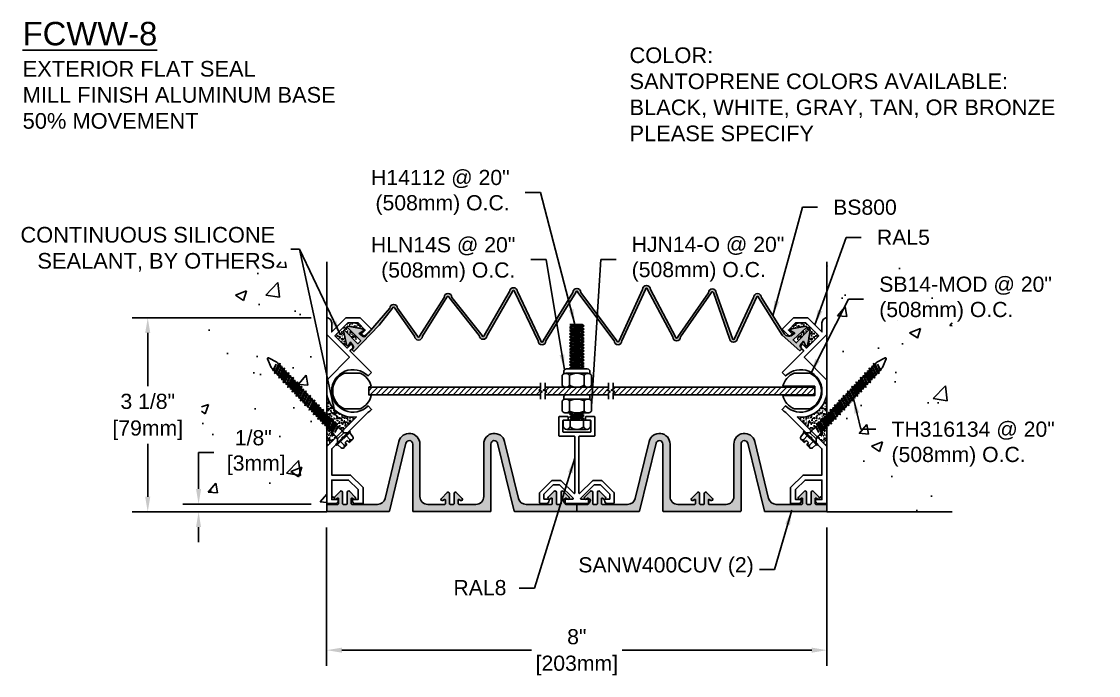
# Model space of a CAD drawing. Header units: inches. Extents: x -2.2 to 15, y 2.6 to 13.
import ezdxf

# ---------------------------------------------------------------- set-up
doc = ezdxf.new("R2010")
doc.units = ezdxf.units.IN
doc.header["$MEASUREMENT"] = 0
for name, color, linetype in [('Anchors', 4, 'Continuous'), ('Conditions', 1, 'Continuous'), ('Dimensions', 3, 'Continuous'), ('Fillers', 2, 'Continuous'), ('Metals', 7, 'Continuous'), ('Text', 2, 'Continuous')]:
    doc.layers.add(name, color=color, linetype=linetype)
doc.styles.add('Arial', font='arial.ttf')
doc.dimstyles.new('Arial', dxfattribs={"dimtxt": 0.2425, "dimasz": 0.2425, "dimexe": 0.25, "dimexo": 0.25, "dimgap": 0.09, "dimtad": 0, "dimtih": 1, "dimtoh": 1, "dimdec": 4, "dimzin": 0, "dimdsep": 46, "dimlunit": 4, "dimtxsty": 'Arial', "dimcen": 0.09, "dimadec": 0, "dimazin": 0, "dimtfac": 1, "dimtdec": 4, "dimtofl": 0, "dimtmove": 0, "dimatfit": 3, "dimfxl": 0, "dimfrac": 2, "dimtolj": 1, "dimtzin": 0, "dimarcsym": 0})
pattern_1 = [(142.5, (13.298924, 0), (0.00204728, 0.06262177), [0, -0.0494, 0, -0.05525, 0, -0.0528125]), (172.5, (13.298924, 0), (-0.05751774, 0.09171975), [0, -0.02665, 0, -0.044525, 0, -0.0170625]), (212.5, (13.3389, 0), (-0.1012096, 0.00018392), [0, -0.01625, 0, -0.0585, 0, -0.076375]), (222.5, (13.3389, 0), (-0.0976991, 0.02852446), [0, -0.008125, 0, -0.03835, 0, -0.043875])]

# ---------------------------------------------------------------- blocks, each defined once
blk = doc.blocks.new('Th316134')
for p, q in [((-0.157, 0.019), (0.157, 0.019)), ((-0.157, 0), (-0.157, 0.019)), ((-0.157, 0), (0.157, 0)), ((-0.135, 0.029), (-0.129, 0.1)), ((-0.115, 0), (-0.07, -0.045)), ((-0.097, 0.127), (-0.027, 0.127)), ((-0.065, 0.019), (-0.065, 0.1)), ((-0.023, 0.083), (-0.027, 0.127)), ((-0.023, 0.083), (0.023, 0.083)), ((0.023, 0.083), (0.027, 0.127)), ((0.027, 0.127), (0.097, 0.127)), ((0.064, 0.019), (0.064, 0.1)), ((0.115, 0), (0.07, -0.045)), ((0.135, 0.029), (0.129, 0.1)), ((0.157, 0.019), (0.157, 0)), ((-0.074, -0.184), (0.032, -0.147)), ((0.032, -0.147), (-0.062, -0.19)), ((-0.062, -0.177), (0.032, -0.147)), ((0.062, -0.171), (-0.062, -0.221)), ((-0.086, -0.234), (0.086, -0.184)), ((-0.086, -0.336), (0.086, -0.285)), ((-0.074, -0.285), (0.074, -0.234)), ((-0.074, -0.387), (0.074, -0.336)), ((0.062, -0.197), (-0.062, -0.247)), ((-0.062, -0.279), (0.062, -0.228)), ((0.062, -0.241), (-0.062, -0.291)), ((0.062, -0.272), (-0.062, -0.323)), ((0.062, -0.298), (-0.062, -0.349)), ((-0.062, -0.381), (0.062, -0.33)), ((0.062, -0.342), (-0.062, -0.393)), ((-0.086, -0.437), (0.086, -0.387)), ((-0.086, -0.539), (0.086, -0.488)), ((-0.074, -0.488), (0.074, -0.437)), ((0.062, -0.374), (-0.062, -0.425)), ((0.062, -0.4), (-0.062, -0.45)), ((-0.062, -0.482), (0.062, -0.431)), ((0.062, -0.444), (-0.062, -0.494)), ((0.062, -0.475), (-0.062, -0.526)), ((0.062, -0.501), (-0.062, -0.552)), ((-0.086, -0.641), (0.086, -0.59)), ((-0.074, -0.59), (0.074, -0.539)), ((-0.074, -0.691), (0.074, -0.641)), ((-0.062, -0.584), (0.062, -0.533)), ((0.062, -0.545), (-0.062, -0.596)), ((0.062, -0.577), (-0.062, -0.628)), ((0.062, -0.603), (-0.062, -0.654)), ((-0.062, -0.685), (0.062, -0.634)), ((0.062, -0.647), (-0.062, -0.698)), ((0.062, -0.678), (-0.062, -0.729)), ((-0.086, -0.742), (0.086, -0.691)), ((-0.086, -0.844), (0.086, -0.793)), ((-0.074, -0.793), (0.074, -0.742)), ((-0.074, -0.895), (0.074, -0.844)), ((0.062, -0.704), (-0.062, -0.755)), ((-0.062, -0.787), (0.062, -0.736)), ((0.062, -0.748), (-0.062, -0.799)), ((0.062, -0.78), (-0.062, -0.831)), ((0.062, -0.806), (-0.062, -0.857)), ((-0.062, -0.888), (0.062, -0.838)), ((0.062, -0.85), (-0.062, -0.901)), ((-0.086, -0.945), (0.086, -0.895)), ((-0.086, -1.047), (0.086, -0.996)), ((-0.074, -0.996), (0.074, -0.945)), ((0.062, -0.882), (-0.062, -0.932)), ((0.062, -0.907), (-0.062, -0.958)), ((-0.062, -0.99), (0.062, -0.939)), ((0.062, -0.951), (-0.062, -1.002)), ((0.062, -0.983), (-0.062, -1.034)), ((0.062, -1.009), (-0.062, -1.06)), ((-0.062, -1.084), (0.062, -1.033)), ((-0.086, -1.141), (0.086, -1.09)), ((-0.086, -1.242), (0.086, -1.191)), ((-0.074, -1.09), (0.074, -1.039)), ((-0.074, -1.191), (0.074, -1.141)), ((0.062, -1.045), (-0.062, -1.096)), ((0.062, -1.077), (-0.062, -1.128)), ((0.062, -1.103), (-0.062, -1.154)), ((-0.062, -1.185), (0.062, -1.134)), ((0.062, -1.147), (-0.062, -1.198)), ((0.062, -1.178), (-0.062, -1.229)), ((0.062, -1.204), (-0.062, -1.255)), ((-0.086, -1.344), (0.086, -1.293)), ((-0.074, -1.293), (0.074, -1.242)), ((-0.074, -1.395), (0.074, -1.344)), ((-0.062, -1.287), (0.062, -1.236)), ((0.062, -1.248), (-0.062, -1.299)), ((0.062, -1.28), (-0.062, -1.331)), ((0.062, -1.306), (-0.062, -1.357)), ((-0.062, -1.388), (0.062, -1.338)), ((0.062, -1.35), (-0.062, -1.401)), ((-0.086, -1.445), (0.086, -1.395)), ((-0.086, -1.547), (0.086, -1.496)), ((-0.074, -1.496), (0.074, -1.445)), ((0.062, -1.382), (-0.062, -1.432)), ((0.062, -1.407), (-0.062, -1.458)), ((-0.062, -1.49), (0.062, -1.439)), ((0.062, -1.451), (-0.062, -1.502)), ((0.062, -1.483), (-0.062, -1.534)), ((0.062, -1.509), (-0.062, -1.56)), ((-0.034, -1.584), (0.062, -1.541)), ((-0.034, -1.584), (0.074, -1.547)), ((0.062, -1.553), (-0.034, -1.584))]:
    blk.add_line(p, q)
blk.add_lwpolyline([(0.07, -0.045), (-0.07, -0.045), (-0.07, -0.112, 0.052126), (-0.069, -0.122), (-0.063, -0.148, -0.052126), (-0.062, -0.157), (-0.062, -0.177), (-0.074, -0.184), (-0.062, -0.19), (-0.062, -0.221), (-0.086, -0.234), (-0.062, -0.247), (-0.062, -0.279), (-0.074, -0.285), (-0.062, -0.291), (-0.062, -0.323), (-0.086, -0.336), (-0.062, -0.349), (-0.062, -0.381), (-0.074, -0.387), (-0.062, -0.393), (-0.062, -0.425), (-0.086, -0.437), (-0.062, -0.45), (-0.062, -0.482), (-0.074, -0.488), (-0.062, -0.494), (-0.062, -0.526), (-0.086, -0.539), (-0.062, -0.552), (-0.062, -0.584), (-0.074, -0.59), (-0.062, -0.596), (-0.062, -0.628), (-0.086, -0.641), (-0.062, -0.654), (-0.062, -0.685), (-0.074, -0.691), (-0.062, -0.698), (-0.062, -0.729), (-0.086, -0.742), (-0.062, -0.755), (-0.062, -0.787), (-0.074, -0.793), (-0.062, -0.799), (-0.062, -0.831), (-0.086, -0.844), (-0.062, -0.857), (-0.062, -0.888), (-0.074, -0.895), (-0.062, -0.901), (-0.062, -0.932), (-0.086, -0.945), (-0.062, -0.958), (-0.062, -0.99), (-0.074, -0.996), (-0.062, -1.002), (-0.062, -1.034), (-0.086, -1.047), (-0.062, -1.06), (-0.062, -1.084), (-0.074, -1.09), (-0.062, -1.096), (-0.062, -1.128), (-0.086, -1.141), (-0.062, -1.154), (-0.062, -1.185), (-0.074, -1.191), (-0.062, -1.198), (-0.062, -1.229), (-0.086, -1.242), (-0.062, -1.255), (-0.062, -1.287), (-0.074, -1.293), (-0.062, -1.299), (-0.062, -1.331), (-0.086, -1.344), (-0.062, -1.357), (-0.062, -1.388), (-0.074, -1.395), (-0.062, -1.401), (-0.062, -1.432), (-0.086, -1.445), (-0.062, -1.458), (-0.062, -1.49), (-0.074, -1.496), (-0.062, -1.502), (-0.062, -1.534), (-0.086, -1.547), (-0.062, -1.56), (-0.062, -1.586, 0.084437), (-0.06, -1.601), (-0.01, -1.744, 0.648167), (0.01, -1.744), (0.06, -1.601, 0.084437), (0.062, -1.586), (0.062, -1.553), (0.074, -1.547), (0.062, -1.541), (0.062, -1.509), (0.086, -1.496), (0.062, -1.483), (0.062, -1.451), (0.074, -1.445), (0.062, -1.439), (0.062, -1.407), (0.086, -1.395), (0.062, -1.382), (0.062, -1.35), (0.074, -1.344), (0.062, -1.338), (0.062, -1.306), (0.086, -1.293), (0.062, -1.28), (0.062, -1.248), (0.074, -1.242), (0.062, -1.236), (0.062, -1.204), (0.086, -1.191), (0.062, -1.178), (0.062, -1.147), (0.074, -1.141), (0.062, -1.134), (0.062, -1.103), (0.086, -1.09), (0.062, -1.077), (0.062, -1.045), (0.074, -1.039), (0.062, -1.033), (0.062, -1.009), (0.086, -0.996), (0.062, -0.983), (0.062, -0.951), (0.074, -0.945), (0.062, -0.939), (0.062, -0.907), (0.086, -0.895), (0.062, -0.882), (0.062, -0.85), (0.074, -0.844), (0.062, -0.838), (0.062, -0.806), (0.086, -0.793), (0.062, -0.78), (0.062, -0.748), (0.074, -0.742), (0.062, -0.736), (0.062, -0.704), (0.086, -0.691), (0.062, -0.678), (0.062, -0.647), (0.074, -0.641), (0.062, -0.634), (0.062, -0.603), (0.086, -0.59), (0.062, -0.577), (0.062, -0.545), (0.074, -0.539), (0.062, -0.533), (0.062, -0.501), (0.086, -0.488), (0.062, -0.475), (0.062, -0.444), (0.074, -0.437), (0.062, -0.431), (0.062, -0.4), (0.086, -0.387), (0.062, -0.374), (0.062, -0.342), (0.074, -0.336), (0.062, -0.33), (0.062, -0.298), (0.086, -0.285), (0.062, -0.272), (0.062, -0.241), (0.074, -0.234), (0.062, -0.228), (0.062, -0.197), (0.086, -0.184), (0.062, -0.171), (0.062, -0.157, -0.052126), (0.063, -0.148), (0.069, -0.122, 0.052126), (0.07, -0.112)], format="xyb", close=True)
for centre, radius, start, end in [((-0.146, 0.03), 0.0112, 270, 355), ((-0.097, 0.095), 0.0327, 9.285, 170.715), ((0, 0.038), 0.0896, 107.4215, 136.0407), ((0, 0.038), 0.0896, 43.9593, 72.5785), ((0.097, 0.095), 0.0327, 9.285, 170.715), ((0.146, 0.03), 0.0112, 185, 270)]:
    blk.add_arc(centre, radius, start, end)
blk = doc.blocks.new('RAL5')
blk.add_lwpolyline([(0.717, 2.098), (0.372, 2.443), (0.411, 2.481, 0.339454), (0.416, 2.519), (0.396, 2.554), (0.329, 2.487), (0.131, 2.684), (0.338, 2.89), (0.502, 2.89), (0.617, 2.775), (0.55, 2.708), (0.585, 2.688, 0.339454), (0.622, 2.693), (0.718, 2.788), (0.535, 2.97), (0.304, 2.97), (0.08, 2.746), (0.08, 2.891, 0.414214), (0.001, 2.97), (0, 2.97), (0, 2.702), (0.363, 2.339), (0, 1.975), (0, 1.798, 0.450829), (0.475, 1.385), (0, 0.91), (0, 0), (0.148, 0, 0.339454), (0.178, 0.023), (0.188, 0.062), (0.08, 0.062), (0.08, 0.375), (0.35, 0.375), (0.501, 0.224), (0.501, 0.062), (0.406, 0.062), (0.416, 0.023, 0.339454), (0.446, 0), (0.581, 0), (0.581, 0.257), (0.383, 0.455), (0.08, 0.455), (0.08, 0.877), (0.249, 1.045), (0.249, 1.059), (0.263, 1.059), (0.66, 1.457, 0.044547), (0.717, 1.505), (0.661, 1.561, -2.420133), (0.661, 2.041), (0.717, 2.098)], format="xyb")
at = {"color": 0, "linetype": 'ByBlock'}
blk.add_point((0.102, 0.105), dxfattribs=at)
blk.add_point((0.102, 0.105), dxfattribs=at)
blk.add_point((0.102, 0.105), dxfattribs=at)
blk = doc.blocks.new('*D2')
at = {"layer": 'Defpoints', "color": 0}
for p in [(2.649, 5.182), (10.649, 5.182), (2.649, 2.972)]:
    blk.add_point(p, dxfattribs=at)
at = {"layer": 'Dimensions', "color": 0, "lineweight": -2}
for p, q in [((2.649, 4.932), (2.649, 2.722)), ((10.649, 4.932), (10.649, 2.722)), ((2.892, 2.972), (5.923, 2.972)), ((10.407, 2.972), (7.376, 2.972))]:
    blk.add_line(p, q, dxfattribs=at)
at = {"layer": 'Dimensions', "color": 0}
for points in [[(2.892, 3.013), (2.892, 2.932), (2.649, 2.972)], [(10.407, 3.013), (10.407, 2.932), (10.649, 2.972)]]:
    blk.add_solid(points, dxfattribs=at)
at = {"layer": 'Dimensions', "color": 0, "char_height": 0.2425, "attachment_point": 5, "style": 'Arial'}
for s, insert in [('\\A1;8"', (6.649, 3.186)), ('\\A1;[203mm]', (6.649, 2.727))]:
    blk.add_mtext(s, dxfattribs=dict(at, insert=insert))
blk = doc.blocks.new('*D3')
at = {"layer": 'Defpoints', "color": 0}
for p in [(2.649, 8.287), (-0.212, 5.182), (0.649, 5.182)]:
    blk.add_point(p, dxfattribs=at)
at = {"layer": 'Dimensions', "color": 0, "lineweight": -2}
for p, q in [((2.399, 8.287), (-0.462, 8.287)), ((-0.212, 8.045), (-0.212, 7.196)), ((-0.212, 5.425), (-0.212, 6.274)), ((0.399, 5.182), (-0.462, 5.182))]:
    blk.add_line(p, q, dxfattribs=at)
at = {"layer": 'Dimensions', "color": 0}
for points in [[(-0.253, 8.045), (-0.172, 8.045), (-0.212, 8.287)], [(-0.253, 5.425), (-0.172, 5.425), (-0.212, 5.182)]]:
    blk.add_solid(points, dxfattribs=at)
at = {"layer": 'Dimensions', "color": 0, "char_height": 0.2425, "attachment_point": 5, "style": 'Arial'}
for s, insert in [('\\A1;3 1/8"', (-0.212, 6.95)), ('\\A1;[79mm]', (-0.212, 6.489))]:
    blk.add_mtext(s, dxfattribs=dict(at, insert=insert))
blk = doc.blocks.new('NUTS&BOLT')
for p, q in [((6.531, 8.133), (6.565, 8.153)), ((6.531, 8.133), (6.769, 8.108)), ((6.531, 8.133), (6.565, 8.113)), ((6.531, 8.083), (6.565, 8.103)), ((6.54, 8.183), (6.769, 8.158)), ((6.54, 8.183), (6.698, 8.183)), ((6.54, 8.183), (6.565, 8.163)), ((6.565, 8.163), (6.735, 8.138)), ((6.565, 8.153), (6.565, 8.163)), ((6.565, 8.153), (6.735, 8.128)), ((6.565, 8.113), (6.735, 8.088)), ((6.565, 8.103), (6.565, 8.113)), ((6.565, 8.103), (6.735, 8.078)), ((6.698, 8.183), (6.735, 8.178)), ((6.769, 8.158), (6.735, 8.178)), ((6.769, 8.158), (6.735, 8.138)), ((6.735, 8.128), (6.735, 8.138)), ((6.769, 8.108), (6.735, 8.128)), ((6.769, 8.108), (6.735, 8.088)), ((6.531, 8.083), (6.769, 8.058)), ((6.531, 8.083), (6.565, 8.063)), ((6.531, 8.033), (6.565, 8.053)), ((6.531, 8.033), (6.769, 8.008)), ((6.531, 8.033), (6.565, 8.013)), ((6.531, 7.983), (6.565, 8.003)), ((6.531, 7.983), (6.769, 7.958)), ((6.531, 7.983), (6.565, 7.963)), ((6.531, 7.933), (6.565, 7.953)), ((6.531, 7.933), (6.769, 7.908)), ((6.531, 7.933), (6.565, 7.913)), ((6.565, 8.063), (6.735, 8.038)), ((6.565, 8.053), (6.565, 8.063)), ((6.565, 8.053), (6.735, 8.028)), ((6.565, 8.013), (6.735, 7.988)), ((6.565, 8.003), (6.565, 8.013)), ((6.565, 8.003), (6.735, 7.978)), ((6.565, 7.963), (6.735, 7.938)), ((6.565, 7.953), (6.565, 7.963)), ((6.565, 7.953), (6.735, 7.928)), ((6.735, 8.078), (6.735, 8.088)), ((6.769, 8.058), (6.735, 8.078)), ((6.769, 8.058), (6.735, 8.038)), ((6.735, 8.028), (6.735, 8.038)), ((6.769, 8.008), (6.735, 8.028)), ((6.769, 8.008), (6.735, 7.988)), ((6.735, 7.978), (6.735, 7.988)), ((6.769, 7.958), (6.735, 7.978)), ((6.769, 7.958), (6.735, 7.938)), ((6.735, 7.928), (6.735, 7.938)), ((6.769, 7.908), (6.735, 7.928)), ((6.531, 7.883), (6.565, 7.903)), ((6.531, 7.883), (6.769, 7.858)), ((6.531, 7.883), (6.565, 7.863)), ((6.531, 7.833), (6.565, 7.853)), ((6.531, 7.833), (6.769, 7.808)), ((6.531, 7.833), (6.565, 7.813)), ((6.531, 7.783), (6.565, 7.803)), ((6.531, 7.783), (6.769, 7.758)), ((6.531, 7.783), (6.565, 7.763)), ((6.531, 7.733), (6.565, 7.753)), ((6.565, 7.913), (6.735, 7.888)), ((6.565, 7.903), (6.565, 7.913)), ((6.565, 7.903), (6.735, 7.878)), ((6.565, 7.863), (6.735, 7.838)), ((6.565, 7.853), (6.565, 7.863)), ((6.565, 7.853), (6.735, 7.828)), ((6.565, 7.813), (6.735, 7.788)), ((6.565, 7.803), (6.565, 7.813)), ((6.565, 7.803), (6.735, 7.778)), ((6.565, 7.763), (6.735, 7.738)), ((6.565, 7.753), (6.565, 7.763)), ((6.565, 7.753), (6.735, 7.728)), ((6.769, 7.908), (6.735, 7.888)), ((6.735, 7.878), (6.735, 7.888)), ((6.769, 7.858), (6.735, 7.878)), ((6.769, 7.858), (6.735, 7.838)), ((6.735, 7.828), (6.735, 7.838)), ((6.769, 7.808), (6.735, 7.828)), ((6.769, 7.808), (6.735, 7.788)), ((6.735, 7.778), (6.735, 7.788)), ((6.769, 7.758), (6.735, 7.778)), ((6.769, 7.758), (6.735, 7.738)), ((6.531, 7.733), (6.769, 7.708)), ((6.531, 7.733), (6.565, 7.713)), ((6.531, 7.683), (6.565, 7.703)), ((6.531, 7.683), (6.769, 7.658)), ((6.531, 7.683), (6.565, 7.663)), ((6.531, 7.633), (6.565, 7.653)), ((6.531, 7.633), (6.769, 7.608)), ((6.531, 7.633), (6.565, 7.613)), ((6.531, 7.583), (6.565, 7.603)), ((6.531, 7.583), (6.769, 7.558)), ((6.531, 7.583), (6.565, 7.563)), ((6.565, 7.713), (6.735, 7.688)), ((6.565, 7.703), (6.565, 7.713)), ((6.565, 7.703), (6.735, 7.678)), ((6.565, 7.663), (6.735, 7.638)), ((6.565, 7.653), (6.565, 7.663)), ((6.565, 7.653), (6.735, 7.628)), ((6.565, 7.613), (6.735, 7.588)), ((6.565, 7.603), (6.565, 7.613)), ((6.565, 7.603), (6.735, 7.578)), ((6.735, 7.728), (6.735, 7.738)), ((6.769, 7.708), (6.735, 7.728)), ((6.769, 7.708), (6.735, 7.688)), ((6.735, 7.678), (6.735, 7.688)), ((6.769, 7.658), (6.735, 7.678)), ((6.769, 7.658), (6.735, 7.638)), ((6.735, 7.628), (6.735, 7.638)), ((6.769, 7.608), (6.735, 7.628)), ((6.769, 7.608), (6.735, 7.588)), ((6.735, 7.578), (6.735, 7.588)), ((6.769, 7.558), (6.735, 7.578)), ((6.44, 7.391), (6.44, 7.428)), ((6.482, 7.47), (6.817, 7.47)), ((6.531, 7.533), (6.565, 7.553)), ((6.531, 7.533), (6.769, 7.508)), ((6.531, 7.533), (6.565, 7.513)), ((6.531, 7.483), (6.565, 7.503)), ((6.531, 7.483), (6.553, 7.47)), ((6.531, 7.483), (6.654, 7.47)), ((6.565, 7.563), (6.735, 7.538)), ((6.565, 7.553), (6.565, 7.563)), ((6.565, 7.553), (6.735, 7.528)), ((6.565, 7.513), (6.735, 7.488)), ((6.565, 7.503), (6.565, 7.513)), ((6.565, 7.503), (6.735, 7.478)), ((6.769, 7.558), (6.735, 7.538)), ((6.735, 7.528), (6.735, 7.538)), ((6.769, 7.508), (6.735, 7.528)), ((6.769, 7.508), (6.735, 7.488)), ((6.735, 7.478), (6.735, 7.488)), ((6.748, 7.47), (6.735, 7.478)), ((6.859, 7.391), (6.859, 7.428)), ((6.415, 7.208), (6.415, 7.37)), ((6.474, 7.4), (6.826, 7.4)), ((6.532, 7.208), (6.532, 7.37)), ((6.767, 7.208), (6.767, 7.37)), ((6.884, 7.208), (6.884, 7.37)), ((6.474, 7.178), (6.826, 7.178)), ((6.415, 6.796), (6.415, 6.958)), ((6.44, 6.979), (6.44, 7.016)), ((6.474, 6.988), (6.826, 6.988)), ((6.482, 7.058), (6.817, 7.058)), ((6.532, 6.796), (6.532, 6.958)), ((6.767, 6.796), (6.767, 6.958)), ((6.859, 6.979), (6.859, 7.016)), ((6.884, 6.796), (6.884, 6.958)), ((6.474, 6.766), (6.826, 6.766)), ((6.531, 6.748), (6.562, 6.766)), ((6.531, 6.748), (6.769, 6.723)), ((6.531, 6.748), (6.565, 6.728)), ((6.531, 6.698), (6.565, 6.717)), ((6.565, 6.728), (6.735, 6.703)), ((6.565, 6.717), (6.565, 6.728)), ((6.565, 6.717), (6.735, 6.692)), ((6.574, 6.766), (6.735, 6.742)), ((6.647, 6.766), (6.735, 6.753)), ((6.757, 6.766), (6.735, 6.753)), ((6.735, 6.742), (6.735, 6.753)), ((6.769, 6.723), (6.735, 6.742)), ((6.769, 6.723), (6.735, 6.703)), ((6.769, 6.723), (6.735, 6.703)), ((6.432, 6.648), (6.867, 6.648)), ((6.432, 6.544), (6.432, 6.648)), ((6.531, 6.698), (6.769, 6.673)), ((6.531, 6.698), (6.565, 6.678)), ((6.531, 6.648), (6.565, 6.667)), ((6.541, 6.648), (6.541, 6.544)), ((6.565, 6.678), (6.735, 6.653)), ((6.565, 6.667), (6.565, 6.678)), ((6.565, 6.667), (6.695, 6.648)), ((6.735, 6.692), (6.735, 6.703)), ((6.769, 6.673), (6.735, 6.692)), ((6.769, 6.673), (6.735, 6.653)), ((6.743, 6.648), (6.735, 6.653)), ((6.758, 6.648), (6.758, 6.544)), ((6.867, 6.544), (6.867, 6.648)), ((6.495, 6.504), (6.805, 6.504))]:
    blk.add_line(p, q)
for centre, radius, start, end in [((6.482, 7.428), 0.0418, 90, 180), ((6.817, 7.428), 0.0418, 0, 90), ((6.474, 7.327), 0.0723, 35.7751, 144.2249), ((6.65, 7.156), 0.244, 61.2813, 118.7187), ((6.826, 7.327), 0.0723, 35.7751, 144.2249), ((6.474, 7.25), 0.0723, 215.7751, 324.2249), ((6.65, 7.422), 0.244, 241.2813, 298.7187), ((6.826, 7.25), 0.0723, 215.7751, 324.2249), ((6.474, 6.915), 0.0723, 35.7751, 144.2249), ((6.482, 7.016), 0.0418, 90, 180), ((6.65, 6.744), 0.244, 61.2813, 118.7187), ((6.826, 6.915), 0.0723, 35.7751, 144.2249), ((6.817, 7.016), 0.0418, 0, 90), ((6.474, 6.838), 0.0723, 215.7751, 324.2249), ((6.65, 7.01), 0.244, 241.2813, 298.7187), ((6.826, 6.838), 0.0723, 215.7751, 324.2249), ((6.487, 6.561), 0.057, 197.3212, 342.6788), ((6.65, 6.672), 0.168, 229.6113, 310.3887), ((6.813, 6.561), 0.057, 197.3212, 342.6788)]:
    blk.add_arc(centre, radius, start, end)
blk = doc.blocks.new('SB14-MOD')
h = blk.add_hatch()
h.set_pattern_fill('ANSI31', color=256, scale=0.5, style=0)
h.paths.add_polyline_path([(7.228, 7.178), (7.228, 7.148), (7.199, 7.129), (7.257, 7.107), (7.228, 7.088), (7.228, 7.058), (10.453, 7.058), (10.453, 7.178)])
h.paths.add_polyline_path([(7.158, 7.058), (7.158, 7.088), (7.187, 7.107), (7.129, 7.129), (7.158, 7.148), (7.158, 7.178), (6.141, 7.178), (6.141, 7.148), (6.112, 7.129), (6.17, 7.107), (6.141, 7.088), (6.141, 7.058)])
h.paths.add_polyline_path([(6.071, 7.058), (6.071, 7.088), (6.1, 7.107), (6.042, 7.129), (6.071, 7.148), (6.071, 7.178), (3.321, 7.178), (3.321, 7.058)])
for p, q in [((6.071, 7.248), (6.071, 7.148)), ((6.141, 7.248), (6.141, 7.148)), ((7.158, 7.248), (7.158, 7.148)), ((7.228, 7.248), (7.228, 7.148)), ((6.071, 7.148), (6.042, 7.129)), ((6.1, 7.107), (6.042, 7.129)), ((6.071, 7.088), (6.1, 7.107)), ((6.071, 7.088), (6.071, 6.988)), ((6.141, 7.148), (6.112, 7.129)), ((6.17, 7.107), (6.112, 7.129)), ((6.141, 7.088), (6.17, 7.107)), ((6.141, 7.088), (6.141, 6.988)), ((7.158, 7.148), (7.129, 7.129)), ((7.187, 7.107), (7.129, 7.129)), ((7.158, 7.088), (7.187, 7.107)), ((7.158, 7.088), (7.158, 6.988)), ((7.228, 7.148), (7.199, 7.129)), ((7.257, 7.107), (7.199, 7.129)), ((7.228, 7.088), (7.257, 7.107)), ((7.228, 7.088), (7.228, 6.988))]:
    blk.add_line(p, q)
for points in [[(3.362, 7.192, 0.233897), (3.183, 7.404), (2.933, 7.404, 0.654654), (2.933, 6.832), (3.183, 6.832, 0.233897), (3.362, 7.044), (3.321, 7.058), (3.321, 7.178)], [(10.453, 7.192), (9.945, 7.192, -0.233897), (10.123, 7.404), (10.373, 7.404, -0.654654), (10.373, 6.832), (10.123, 6.832, -0.233897), (9.945, 7.044), (10.453, 7.044)]]:
    blk.add_lwpolyline(points, format="xyb", close=True)
for points in [[(3.321, 7.178), (6.071, 7.178)], [(6.141, 7.178), (7.158, 7.178)], [(7.228, 7.178), (10.453, 7.178), (10.453, 7.058), (7.228, 7.058)], [(6.071, 7.058), (3.321, 7.058)], [(7.158, 7.058), (6.141, 7.058)]]:
    blk.add_lwpolyline(points)
blk = doc.blocks.new('*D8')
at = {"layer": 'Defpoints', "color": 0}
for p in [(0.601, 5.307), (2.649, 5.307), (2.649, 5.182)]:
    blk.add_point(p, dxfattribs=at)
at = {"layer": 'Dimensions', "color": 0, "lineweight": -2}
for p, q in [((0.601, 5.55), (0.601, 6.131)), ((0.601, 6.131), (0.843, 6.131)), ((2.399, 5.307), (0.351, 5.307)), ((2.399, 5.182), (0.351, 5.182)), ((0.601, 4.94), (0.601, 4.697))]:
    blk.add_line(p, q, dxfattribs=at)
at = {"layer": 'Dimensions', "color": 0}
for points in [[(0.56, 5.55), (0.641, 5.55), (0.601, 5.307)], [(0.56, 4.94), (0.641, 4.94), (0.601, 5.182)]]:
    blk.add_solid(points, dxfattribs=at)
at = {"layer": 'Dimensions', "color": 0, "insert": (1.476, 6.131), "char_height": 0.2425, "attachment_point": 5, "style": 'Arial'}
blk.add_mtext('\\A1;1/8"\\P [3mm]', dxfattribs=at)
blk = doc.blocks.new('bs800')
at = {"layer": 'Fillers'}
blk.add_hatch(color=256, dxfattribs=at).paths.add_polyline_path([(5.7, 8.707, 1), (5.575, 8.707), (5.168, 8.006, -1), (5.133, 8.006), (4.651, 8.614, 1), (4.526, 8.614), (4.135, 7.994, -1), (4.1, 7.994), (3.783, 8.44, 1), (3.658, 8.44), (3.32, 8.047), (3.268, 7.995, -0.414214), (3.224, 7.995), (3.167, 8.038), (3.232, 8.077, 0.699658), (3.216, 8.111), (2.985, 8.154, 0.637589), (2.978, 8.137), (3.194, 7.921), (3.145, 7.872), (2.937, 8.086, 0.67662), (2.92, 8.079), (2.964, 7.86, 0.684825), (2.998, 7.844), (3.03, 7.9), (3.075, 7.84, -0.379282), (3.066, 7.793), (3.053, 7.78), (3.084, 7.748), (3.491, 8.17), (3.703, 8.443, -0.91191), (3.738, 8.44), (4.055, 7.994, 1), (4.18, 7.994), (4.572, 8.617, -0.91191), (4.606, 8.614), (5.088, 8.006, 1), (5.213, 8.006), (5.62, 8.707, -1), (5.655, 8.707), (6.03, 7.918, 1), (6.155, 7.918), (6.632, 8.694, -1), (6.667, 8.694), (7.246, 7.92, 1), (7.371, 7.92), (7.745, 8.742, -1), (7.78, 8.742), (8.183, 7.981, 1), (8.308, 7.981), (8.798, 8.688, -0.91191), (8.833, 8.691), (9.091, 7.959, 1), (9.216, 7.959), (9.521, 8.612, -0.91191), (9.556, 8.615), (9.933, 8.01), (10.217, 7.761), (10.247, 7.791), (10.238, 7.799, -0.124055), (10.231, 7.812, -0.323367), (10.227, 7.854), (10.272, 7.914), (10.306, 7.843, 0.684825), (10.341, 7.858), (10.382, 8.092, 0.67662), (10.365, 8.1), (10.157, 7.885), (10.108, 7.935), (10.324, 8.135, 0.637589), (10.317, 8.152), (10.089, 8.111, 0.699658), (10.073, 8.077), (10.135, 8.042), (10.077, 8, -0.20396), (9.991, 8.005), (9.968, 8.026), (9.601, 8.612, 1), (9.476, 8.612), (9.171, 7.959, -1), (9.136, 7.959), (8.878, 8.688, 1), (8.753, 8.688), (8.263, 7.981, -1), (8.228, 7.981), (7.825, 8.742, 1), (7.7, 8.742), (7.326, 7.92, -1), (7.291, 7.92), (6.712, 8.694, 1), (6.587, 8.694), (6.11, 7.918, -1), (6.075, 7.918)])
blk.add_lwpolyline([(6.11, 7.918, -1), (6.075, 7.918), (5.7, 8.707, 1), (5.575, 8.707), (5.168, 8.006, -1), (5.133, 8.006), (4.651, 8.614, 1), (4.526, 8.614), (4.135, 7.994, -1), (4.1, 7.994), (3.783, 8.44, 1), (3.658, 8.44), (3.32, 8.047), (3.268, 7.995, -0.414214), (3.224, 7.995), (3.167, 8.038), (3.232, 8.077, 0.699658), (3.216, 8.111), (2.985, 8.154, 0.637589), (2.978, 8.137), (3.194, 7.921), (3.145, 7.872), (2.937, 8.086, 0.67662), (2.92, 8.079), (2.964, 7.86, 0.684825), (2.998, 7.844), (3.03, 7.9), (3.075, 7.84, -0.379282), (3.066, 7.793), (3.053, 7.78), (3.084, 7.748), (3.491, 8.17), (3.703, 8.443, -0.91191), (3.738, 8.44), (4.055, 7.994, 1), (4.18, 7.994), (4.572, 8.617, -0.91191), (4.606, 8.614), (5.088, 8.006, 1), (5.213, 8.006), (5.62, 8.707, -1), (5.655, 8.707), (6.03, 7.918, 1), (6.155, 7.918), (6.632, 8.694, -1), (6.667, 8.694), (7.246, 7.92, 1), (7.371, 7.92), (7.745, 8.742, -1), (7.78, 8.742), (8.183, 7.981, 1), (8.308, 7.981), (8.798, 8.688, -0.91191), (8.833, 8.691), (9.091, 7.959, 1), (9.216, 7.959), (9.521, 8.612, -0.91191), (9.556, 8.615), (9.933, 8.01), (10.217, 7.761), (10.249, 7.793), (10.236, 7.807, -0.379282), (10.227, 7.854), (10.272, 7.914), (10.306, 7.843, 0.684825), (10.341, 7.858), (10.382, 8.092, 0.67662), (10.365, 8.1), (10.157, 7.885), (10.108, 7.935), (10.324, 8.135, 0.637589), (10.317, 8.152), (10.089, 8.111, 0.699658), (10.073, 8.077), (10.135, 8.042), (10.077, 8, -0.20396), (9.991, 8.005), (9.968, 8.026), (9.601, 8.612, 1), (9.476, 8.612), (9.171, 7.959, -1), (9.136, 7.959), (8.878, 8.688, 1), (8.753, 8.688), (8.263, 7.981, -1), (8.228, 7.981), (7.825, 8.742, 1), (7.7, 8.742), (7.326, 7.92, -1), (7.291, 7.92), (6.712, 8.694, 1), (6.587, 8.694)], format="xyb", close=True, dxfattribs=at)
blk = doc.blocks.new('SANW400C')
blk.add_hatch(color=256).paths.add_polyline_path([(-0.375, 0.282, 0.414214), (-0.385, 0.292), (-1.615, 0.292, 0.414214), (-1.625, 0.282), (-1.625, -0.788, -0.887018), (-1.733, -0.801), (-1.998, 0.285, 0.345765), (-2.008, 0.292), (-2.99, 0.292, 0.414214), (-3, 0.282), (-3, 0.187, 0.414214), (-2.99, 0.177), (-2.822, 0.177, -0.414214), (-2.812, 0.167), (-2.812, 0.086, -0.611952), (-2.828, 0.077), (-2.85, 0.094, 0.923247), (-2.876, 0.063), (-2.781, -0.032, 0.668179), (-2.747, -0.018), (-2.747, 0.167, -0.414214), (-2.737, 0.177), (-2.682, 0.177, -0.414214), (-2.672, 0.167), (-2.672, -0.018, 0.668179), (-2.638, -0.032), (-2.543, 0.063, 0.923247), (-2.569, 0.094), (-2.591, 0.077, -0.611952), (-2.607, 0.086), (-2.607, 0.167, -0.414214), (-2.597, 0.177), (-2.189, 0.177, -0.345765), (-2.067, 0.082), (-1.845, -0.828, 0.887018), (-1.51, -0.788), (-1.51, 0.052, -0.414214), (-1.385, 0.177), (-1.113, 0.177, -0.414214), (-1.103, 0.167), (-1.103, 0.106, -0.611952), (-1.118, 0.097), (-1.141, 0.114, 0.923247), (-1.167, 0.083), (-1.072, -0.012, 0.668179), (-1.038, 0.002), (-1.038, 0.167, -0.414214), (-1.028, 0.177), (-0.972, 0.177, -0.414214), (-0.963, 0.167), (-0.963, 0.002, 0.668179), (-0.928, -0.012), (-0.833, 0.083, 0.923247), (-0.859, 0.114), (-0.882, 0.097, -0.611952), (-0.897, 0.106), (-0.897, 0.167, -0.414214), (-0.887, 0.177), (-0.615, 0.177, -0.414214), (-0.49, 0.052), (-0.49, -0.788, 0.887018), (-0.155, -0.828), (0.067, 0.082, -0.345765), (0.189, 0.177), (0.597, 0.177, -0.414214), (0.607, 0.167), (0.607, 0.086, -0.611952), (0.591, 0.077), (0.569, 0.094, 0.923247), (0.543, 0.063), (0.638, -0.032, 0.668179), (0.672, -0.018), (0.672, 0.167, -0.414214), (0.682, 0.177), (0.737, 0.177, -0.414214), (0.747, 0.167), (0.747, -0.018, 0.668179), (0.781, -0.032), (0.876, 0.063, 0.923247), (0.85, 0.094), (0.828, 0.077, -0.611952), (0.812, 0.086), (0.812, 0.167, -0.414214), (0.822, 0.177), (0.99, 0.177, 0.414214), (1, 0.187), (1, 0.282, 0.414214), (0.99, 0.292), (0.008, 0.292, 0.345765), (-0.002, 0.285), (-0.267, -0.801, -0.887018), (-0.375, -0.788)])
at = {"linetype": 'Continuous', "flags": 128}
blk.add_lwpolyline([(-2.672, -0.018, 0.668179), (-2.638, -0.032), (-2.543, 0.063, 0.923247), (-2.569, 0.094), (-2.591, 0.077, -0.611952), (-2.607, 0.086), (-2.607, 0.167, -0.414214), (-2.597, 0.177), (-2.189, 0.177, -0.345765), (-2.067, 0.082), (-1.845, -0.828, 0.887018), (-1.51, -0.788), (-1.51, 0.052, -0.414214), (-1.385, 0.177), (-1.113, 0.177, -0.414214), (-1.103, 0.167), (-1.103, 0.106, -0.611952), (-1.118, 0.097), (-1.141, 0.114, 0.923247), (-1.167, 0.083), (-1.072, -0.012, 0.668179), (-1.038, 0.002), (-1.038, 0.167, -0.414214), (-1.028, 0.177), (-0.972, 0.177, -0.414214), (-0.963, 0.167), (-0.963, 0.002, 0.668179), (-0.928, -0.012), (-0.833, 0.083, 0.923247), (-0.859, 0.114), (-0.882, 0.097, -0.611952), (-0.897, 0.106), (-0.897, 0.167, -0.414214), (-0.887, 0.177), (-0.615, 0.177, -0.414214), (-0.49, 0.052), (-0.49, -0.788, 0.887018), (-0.155, -0.828), (0.067, 0.082, -0.345765), (0.189, 0.177), (0.597, 0.177, -0.414214), (0.607, 0.167), (0.607, 0.086, -0.611952), (0.591, 0.077), (0.569, 0.094, 0.923247), (0.543, 0.063), (0.638, -0.032, 0.668179), (0.672, -0.018), (0.672, 0.167, -0.414214), (0.682, 0.177), (0.737, 0.177, -0.414214), (0.747, 0.167), (0.747, -0.018, 0.668179), (0.781, -0.032), (0.876, 0.063, 0.923247), (0.85, 0.094), (0.828, 0.077, -0.611952), (0.812, 0.086), (0.812, 0.167, -0.414214), (0.822, 0.177), (0.99, 0.177, 0.414214), (1, 0.187), (1, 0.282, 0.414214), (0.99, 0.292), (0.008, 0.292, 0.345765), (-0.002, 0.285), (-0.267, -0.801, -0.887018), (-0.375, -0.788), (-0.375, 0.282, 0.414214), (-0.385, 0.292), (-1.615, 0.292, 0.414214), (-1.625, 0.282), (-1.625, -0.788, -0.887018), (-1.733, -0.801), (-1.998, 0.285, 0.345765), (-2.008, 0.292), (-2.99, 0.292, 0.414214), (-3, 0.282), (-3, 0.187, 0.414214), (-2.99, 0.177), (-2.822, 0.177, -0.414214), (-2.812, 0.167), (-2.812, 0.086, -0.611952), (-2.828, 0.077), (-2.85, 0.094, 0.923247), (-2.876, 0.063), (-2.781, -0.032, 0.668179), (-2.747, -0.018), (-2.747, 0.167, -0.414214), (-2.737, 0.177), (-2.682, 0.177, -0.414214), (-2.672, 0.167)], format="xyb", close=True, dxfattribs=at)
blk = doc.blocks.new('ral8')
blk.add_lwpolyline([(0.635, 1.075, 0.414214), (0.625, 1.065), (0.625, 0.169, 0.664105), (0.642, 0.162), (0.846, 0.361, -0.195981), (0.853, 0.364), (0.993, 0.364, -0.198237), (1, 0.361), (1.187, 0.175, -0.199587), (1.19, 0.168), (1.19, 0.01, -0.414214), (1.18, 0), (1.074, 0, -0.339454), (1.045, 0.023), (1.036, 0.053, -0.493145), (1.046, 0.066), (1.114, 0.066, 0.414214), (1.124, 0.076), (1.124, 0.14, 0.199587), (1.121, 0.147), (0.973, 0.295, 0.198237), (0.966, 0.298), (0.88, 0.298, 0.195981), (0.873, 0.295), (0.656, 0.083, 0.672268), (0.663, 0.066), (0.802, 0.066, -0.493145), (0.812, 0.053), (0.803, 0.023, -0.339454), (0.774, 0), (0.416, 0, -0.339454), (0.387, 0.023), (0.378, 0.053, -0.493145), (0.388, 0.066), (0.527, 0.066, 0.672268), (0.534, 0.083), (0.317, 0.295, 0.195981), (0.31, 0.298), (0.224, 0.298, 0.198237), (0.217, 0.295), (0.069, 0.147, 0.199587), (0.066, 0.14), (0.066, 0.076, 0.414214), (0.076, 0.066), (0.144, 0.066, -0.493145), (0.154, 0.053), (0.145, 0.023, -0.339454), (0.116, 0), (0.01, 0, -0.414214), (0, 0.01), (0, 0.168, -0.199587), (0.003, 0.175), (0.19, 0.361, -0.198237), (0.197, 0.364), (0.337, 0.364, -0.195981), (0.344, 0.361), (0.548, 0.162, 0.664105), (0.565, 0.169), (0.565, 1.065, 0.414214), (0.555, 1.075), (0.318, 1.075, -0.414214), (0.308, 1.085), (0.308, 1.379, -0.414214), (0.318, 1.389), (0.445, 1.389, -0.414214), (0.455, 1.379), (0.455, 1.339, -0.414214), (0.445, 1.329), (0.38, 1.329, 0.414214), (0.37, 1.319), (0.37, 1.149, 0.414214), (0.38, 1.139), (0.81, 1.139, 0.414214), (0.82, 1.149), (0.82, 1.319, 0.414214), (0.81, 1.329), (0.745, 1.329, -0.414214), (0.735, 1.339), (0.735, 1.379, -0.414214), (0.745, 1.389), (0.872, 1.389, -0.414214), (0.882, 1.379), (0.882, 1.085, -0.414214), (0.872, 1.075)], format="xyb", close=True)

msp = doc.modelspace()

# ---------------------------------------------------------------- hatches: boundary and pattern name
at = {"layer": 'Conditions'}
h = msp.add_hatch(dxfattribs=at)
h.set_pattern_fill('AR-CONC', color=256, scale=0.25, style=0)
h.set_pattern_definition([(50, (0, 0.0149), (1.79315, -0.15688), [0.1875, -2.0625]), (355, (0, 0.015), (-0.34688, 1.88048), [0.15, -1.65]), (100.451, (0.1494, 0.0018), (1.44627, 1.7236), [0.15935, -1.75286]), (46.184, (0, 0.515), (2.6681, -0.4138), [0.28125, -3.09375]), (96.636, (0.2223, 0.4804), (2.33666, 2.4353), [0.23903, -2.6293]), (351.184, (0, 0.515), (2.33665, 2.4353), [0.225, -2.475]), (21, (0.25, 0.3899), (1.49227, -1.00655), [0.1875, -2.0625]), (326, (0.25, 0.39), (0.60829, 1.81288), [0.15, -1.65]), (71.451, (0.3744, 0.306), (2.10056, 0.80633), [0.15935, -1.75286]), (37.5, (0, 0.0149), (0.0304, 0.832235), [0, -1.63, 0, -1.675, 0, -1.65625]), (7.5, (0, 0.0149), (0.657674, 0.98603), [0, -0.955, 0, -1.5925, 0, -0.63125]), (327.5, (-0.5575, 0.0149), (1.334556, -0.056387), [0, -0.625, 0, -1.95, 0, -2.5875]), (317.5, (-0.8075, 0.0149), (1.457965, 0.25026), [0, -0.8125, 0, -1.295, 0, -1.8375])])
h.paths.add_polyline_path([(12.64946, 9.18211), (10.64946, 9.18211), (10.64946, 7.1371, -0.00430756), (10.64946, 7.12986), (10.64946, 6.75562), (10.65503, 6.75413), (10.67676, 6.7772), (10.67265, 6.78954), (10.68521, 6.78618), (10.70694, 6.80925), (10.69833, 6.83511), (10.72466, 6.82806), (10.74639, 6.85113), (10.74229, 6.86347), (10.75484, 6.86011), (10.77658, 6.88318), (10.76797, 6.90904), (10.7943, 6.90199), (10.81603, 6.92506), (10.81192, 6.9374), (10.82448, 6.93404), (10.84621, 6.95711), (10.8376, 6.98297), (10.86394, 6.97592), (10.88567, 6.99899), (10.88156, 7.01133), (10.89412, 7.00797), (10.91585, 7.03104), (10.90724, 7.0569), (10.93357, 7.04985), (10.9553, 7.07292), (10.9512, 7.08526), (10.96376, 7.0819), (10.98549, 7.10497), (10.97688, 7.13083), (11.00321, 7.12378), (11.02494, 7.14685), (11.02084, 7.15919), (11.03339, 7.15583), (11.05512, 7.1789), (11.04651, 7.20476), (11.07285, 7.19771), (11.08922, 7.2151), (11.08512, 7.22743), (11.09767, 7.22407), (11.1194, 7.24714), (11.11079, 7.273), (11.13713, 7.26596), (11.15886, 7.28903), (11.15475, 7.30136), (11.16731, 7.298), (11.18904, 7.32107), (11.18043, 7.34693), (11.20676, 7.33989), (11.22849, 7.36296), (11.22439, 7.37529), (11.23695, 7.37193), (11.25868, 7.395), (11.25007, 7.42086), (11.2764, 7.41382), (11.29813, 7.43689), (11.29403, 7.44922), (11.30658, 7.44586), (11.32831, 7.46893), (11.3197, 7.49479), (11.34604, 7.48775), (11.36777, 7.51082), (11.36366, 7.52315), (11.37622, 7.51979), (11.39795, 7.54286), (11.38934, 7.56872), (11.41567, 7.56168), (11.43883, 7.58626), (11.57853, 7.6587, -0.77412328), (11.59341, 7.64468), (11.52946, 7.50089), (11.50166, 7.47139), (11.50577, 7.45906), (11.49321, 7.46242), (11.47148, 7.43935), (11.48009, 7.41348), (11.45376, 7.42053), (11.43203, 7.39746), (11.43613, 7.38513), (11.42358, 7.38849), (11.40185, 7.36542), (11.41045, 7.33955), (11.38412, 7.3466), (11.36239, 7.32353), (11.3665, 7.3112), (11.35394, 7.31456), (11.33221, 7.29149), (11.34082, 7.26562), (11.31448, 7.27267), (11.29275, 7.2496), (11.29686, 7.23727), (11.2843, 7.24063), (11.26257, 7.21756), (11.27118, 7.19169), (11.24485, 7.19874), (11.22312, 7.17567), (11.22722, 7.16334), (11.21467, 7.1667), (11.19293, 7.14363), (11.20154, 7.11776), (11.17521, 7.12481), (11.15348, 7.10174), (11.15759, 7.08941), (11.14503, 7.09277), (11.12865, 7.07538), (11.13726, 7.04952), (11.11093, 7.05657), (11.0892, 7.0335), (11.09331, 7.02116), (11.08075, 7.02452), (11.05902, 7.00145), (11.06763, 6.97559), (11.04129, 6.98264), (11.01956, 6.95957), (11.02367, 6.94723), (11.01111, 6.95059), (10.98938, 6.92752), (10.99799, 6.90166), (10.97166, 6.90871), (10.94993, 6.88564), (10.95403, 6.8733), (10.94147, 6.87666), (10.91974, 6.85359), (10.92835, 6.82773), (10.90202, 6.83478), (10.88029, 6.81171), (10.88439, 6.79937), (10.87184, 6.80273), (10.85011, 6.77966), (10.85872, 6.7538), (10.83238, 6.76085), (10.81065, 6.73778), (10.81476, 6.72544), (10.8022, 6.7288), (10.78047, 6.70573), (10.78908, 6.67987), (10.76275, 6.68692), (10.74102, 6.66385), (10.74512, 6.65151), (10.73256, 6.65487), (10.71083, 6.6318), (10.71944, 6.60594), (10.69311, 6.61299), (10.67138, 6.58992), (10.67548, 6.57758), (10.66293, 6.58094), (10.64946, 6.56665), (10.64946, 6.53304), (10.64981, 6.53201), (10.64946, 6.5321), (10.64946, 5.18211), (12.64946, 5.18211)])
h.paths.add_polyline_path([(11.59413, 7.64629), (11.59341, 7.64468, 0.04186283)], flags=16)
h.paths.add_polyline_path([(2.64946, 6.5321), (2.64912, 6.53201), (2.64946, 6.53304), (2.64946, 6.56665), (2.636, 6.58094), (2.62344, 6.57758), (2.62754, 6.58992), (2.60581, 6.61299), (2.57948, 6.60594), (2.58809, 6.6318), (2.56636, 6.65487), (2.5538, 6.65151), (2.55791, 6.66385), (2.53618, 6.68692), (2.50985, 6.67987), (2.51845, 6.70573), (2.49672, 6.7288), (2.48417, 6.72544), (2.48827, 6.73778), (2.46654, 6.76085), (2.44021, 6.7538), (2.44882, 6.77966), (2.42709, 6.80273), (2.41453, 6.79937), (2.41863, 6.81171), (2.3969, 6.83478), (2.37057, 6.82773), (2.37918, 6.85359), (2.35745, 6.87666), (2.34489, 6.8733), (2.349, 6.88564), (2.32727, 6.90871), (2.30093, 6.90166), (2.30954, 6.92752), (2.28781, 6.95059), (2.27526, 6.94723), (2.27936, 6.95957), (2.25763, 6.98264), (2.2313, 6.97559), (2.23991, 7.00145), (2.21818, 7.02452), (2.20562, 7.02116), (2.20972, 7.0335), (2.18799, 7.05657), (2.16166, 7.04952), (2.17027, 7.07538), (2.1539, 7.09277), (2.14134, 7.08941), (2.14544, 7.10174), (2.12371, 7.12481), (2.09738, 7.11776), (2.10599, 7.14363), (2.08426, 7.1667), (2.0717, 7.16334), (2.07581, 7.17567), (2.05408, 7.19874), (2.02774, 7.19169), (2.03635, 7.21756), (2.01462, 7.24063), (2.00207, 7.23727), (2.00617, 7.2496), (1.98444, 7.27267), (1.95811, 7.26562), (1.96672, 7.29149), (1.94499, 7.31456), (1.93243, 7.3112), (1.93653, 7.32353), (1.9148, 7.3466), (1.88847, 7.33955), (1.89708, 7.36542), (1.87535, 7.38849), (1.86279, 7.38513), (1.8669, 7.39746), (1.84517, 7.42053), (1.81883, 7.41348), (1.82744, 7.43935), (1.80571, 7.46242), (1.79315, 7.45906), (1.79726, 7.47139), (1.76947, 7.50089), (1.70551, 7.64468, -0.77412328), (1.72039, 7.6587), (1.8601, 7.58626), (1.88325, 7.56168), (1.90958, 7.56872), (1.90097, 7.54286), (1.92271, 7.51979), (1.93526, 7.52315), (1.93116, 7.51082), (1.95289, 7.48775), (1.97922, 7.49479), (1.97061, 7.46893), (1.99234, 7.44586), (2.0049, 7.44922), (2.00079, 7.43689), (2.02252, 7.41382), (2.04886, 7.42086), (2.04025, 7.395), (2.06198, 7.37193), (2.07454, 7.37529), (2.07043, 7.36296), (2.09216, 7.33989), (2.11849, 7.34693), (2.10989, 7.32107), (2.13162, 7.298), (2.14417, 7.30136), (2.14007, 7.28903), (2.1618, 7.26596), (2.18813, 7.273), (2.17952, 7.24714), (2.20125, 7.22407), (2.21381, 7.22743), (2.2097, 7.2151), (2.22608, 7.19771), (2.25241, 7.20476), (2.2438, 7.1789), (2.26553, 7.15583), (2.27809, 7.15919), (2.27398, 7.14685), (2.29571, 7.12378), (2.32205, 7.13083), (2.31344, 7.10497), (2.33517, 7.0819), (2.34773, 7.08526), (2.34362, 7.07292), (2.36535, 7.04985), (2.39168, 7.0569), (2.38308, 7.03104), (2.40481, 7.00797), (2.41736, 7.01133), (2.41326, 6.99899), (2.43499, 6.97592), (2.46132, 6.98297), (2.45271, 6.95711), (2.47444, 6.93404), (2.487, 6.9374), (2.48289, 6.92506), (2.50463, 6.90199), (2.53096, 6.90904), (2.52235, 6.88318), (2.54408, 6.86011), (2.55664, 6.86347), (2.55253, 6.85113), (2.57426, 6.82806), (2.60059, 6.83511), (2.59199, 6.80925), (2.61372, 6.78618), (2.62627, 6.78954), (2.62217, 6.7772), (2.6439, 6.75413), (2.64946, 6.75562), (2.64946, 9.18211), (0.64946, 9.18211), (0.64946, 5.18211), (2.64946, 5.18211)])
h.paths.add_polyline_path([(1.70551, 7.64468, -0.04186283), (1.70479, 7.64629)], flags=16)
h.paths.add_polyline_path([(11.91129, 7.2365), (14.99051, 7.2365), (14.99051, 6.39183), (11.91129, 6.39183)], flags=9)
h = msp.add_hatch(dxfattribs=at)
h.set_pattern_fill('AR-SAND', color=256, scale=0.0325, style=0)
h.paths.add_polyline_path([(2.9198, 8.07891, -0.68819716), (2.93709, 8.08599), (3.09605, 7.92192), (3.14477, 7.97064), (2.97835, 8.13706, -0.63758921), (2.98457, 8.15409), (3.21624, 8.11132, -0.6996577), (3.2321, 8.07725), (3.16652, 8.03765), (3.19261, 8.01848), (3.19938, 8.02525), (3.26656, 8.09243), (3.15178, 8.2072), (2.98704, 8.2072), (2.78091, 8.00107), (2.97806, 7.80393), (3.04523, 7.8711), (3.0489, 7.87478), (3.02958, 7.90037), (2.99836, 7.84448, -0.68482529), (2.96424, 7.85954)])
h = msp.add_hatch(dxfattribs=at)
h.set_pattern_fill('AR-SAND', color=256, scale=0.0325, style=0)
h.set_pattern_definition(pattern_1)
h.paths.add_polyline_path([(10.37913, 8.07891, 0.68819716), (10.36184, 8.08599), (10.20287, 7.92192), (10.15415, 7.97064), (10.32057, 8.13706, 0.63758921), (10.31436, 8.15409), (10.08268, 8.11132, 0.6996577), (10.06682, 8.07725), (10.13241, 8.03765), (10.10631, 8.01848), (10.09954, 8.02525), (10.03237, 8.09243), (10.14715, 8.2072), (10.31189, 8.2072), (10.51802, 8.00107), (10.32087, 7.80393), (10.25369, 7.8711), (10.25002, 7.87478), (10.26934, 7.90037), (10.30056, 7.84448, 0.68482529), (10.33468, 7.85954)])
h = msp.add_hatch(dxfattribs=at)
h.set_pattern_fill('AR-SAND', color=256, scale=0.0325, style=0)
h.paths.add_polyline_path([(3.12472, 6.70222, -0.45082854), (2.64946, 7.11495), (2.64946, 6.74071), (2.67023, 6.74627), (2.66162, 6.7204), (2.68335, 6.69733), (2.69591, 6.70069), (2.69181, 6.68836), (2.71354, 6.66529), (2.73987, 6.67234), (2.73126, 6.64647), (2.75299, 6.6234), (2.76555, 6.62676), (2.76144, 6.61443), (2.78317, 6.59136), (2.8095, 6.59841), (2.8009, 6.57254), (2.82263, 6.54947), (2.83518, 6.55283), (2.83108, 6.5405), (2.84488, 6.52584, 0.05212645), (2.85221, 6.51953), (2.87401, 6.50439, -0.05212645), (2.88134, 6.49808), (2.90037, 6.47787)])
h.paths.add_polyline_path([(2.80169, 6.37919), (2.77979, 6.40243, -0.05212645), (2.77393, 6.41012), (2.76012, 6.43279, 0.05212645), (2.75426, 6.44048), (2.74509, 6.45021), (2.71876, 6.44317), (2.72736, 6.46903), (2.70563, 6.4921), (2.69308, 6.48874), (2.69718, 6.50107), (2.67545, 6.52414), (2.64946, 6.51719), (2.64946, 6.22696)])
h = msp.add_hatch(dxfattribs=at)
h.set_pattern_fill('AR-SAND', color=256, scale=0.0325, style=0)
h.set_pattern_definition(pattern_1)
h.paths.add_polyline_path([(10.1742, 6.70222, 0.45082854), (10.64946, 7.11495), (10.64946, 6.74071), (10.62869, 6.74627), (10.6373, 6.7204), (10.61557, 6.69733), (10.60301, 6.70069), (10.60712, 6.68836), (10.58539, 6.66529), (10.55906, 6.67234), (10.56766, 6.64647), (10.54593, 6.6234), (10.53338, 6.62676), (10.53748, 6.61443), (10.51575, 6.59136), (10.48942, 6.59841), (10.49803, 6.57254), (10.4763, 6.54947), (10.46374, 6.55283), (10.46785, 6.5405), (10.45404, 6.52584, -0.05212645), (10.44672, 6.51953), (10.42491, 6.50439, 0.05212645), (10.41759, 6.49808), (10.39855, 6.47787)])
h.paths.add_polyline_path([(10.49724, 6.37919), (10.51913, 6.40243, 0.05212645), (10.525, 6.41012), (10.53881, 6.43279, -0.05212645), (10.54467, 6.44048), (10.55384, 6.45021), (10.58017, 6.44317), (10.57156, 6.46903), (10.59329, 6.4921), (10.60585, 6.48874), (10.60174, 6.50107), (10.62347, 6.52414), (10.64946, 6.51719), (10.64946, 6.22696)])

# ---------------------------------------------------------------- linework, layer by layer
for points in [[(2.64946, 9.18211), (2.64946, 5.18211), (0.64946, 5.18211)], [(10.64946, 9.18211), (10.64946, 5.18211), (12.64946, 5.18211)]]:
    msp.add_lwpolyline(points, dxfattribs=at)

# ---------------------------------------------------------------- block references
for name, p in [('bs800', (0, 0)), ('ral8', (6.05466, 5.31974))]:
    msp.add_blockref(name, p)
at = {"layer": 'Anchors'}
for name in ['NUTS&BOLT', 'SB14-MOD']:
    msp.add_blockref(name, (0, 0), dxfattribs=at)
at = {"layer": 'Anchors', "rotation": 223.2871199336312}
msp.add_blockref('Th316134', (2.90515, 6.36951), dxfattribs=at)
at = {"layer": 'Anchors', "xscale": -1, "rotation": 136.7128800663686}
msp.add_blockref('Th316134', (10.39377, 6.36951), dxfattribs=at)
at = {"layer": 'Fillers', "xscale": -1, "rotation": 180}
for p in [(5.64966, 5.48122), (9.64966, 5.48122)]:
    msp.add_blockref('SANW400C', p, dxfattribs=at)
at = {"layer": 'Metals', "rotation": 3.117506253147439e-12}
msp.add_blockref('RAL5', (2.64946, 5.3172), dxfattribs=at)
at = {"layer": 'Metals', "xscale": -1, "rotation": 359.9999999999968}
msp.add_blockref('RAL5', (10.64946, 5.3172), dxfattribs=at)

# ---------------------------------------------------------------- texts
at = {"layer": 'Fillers', "char_height": 0.2425, "style": 'Arial'}
for s, insert, attachment_point in [('HJN14-O @ 20"\\P(508mm) O.C.', (7.5265, 9.58462), 1), ('RAL8', (5.52356, 3.84815), 9)]:
    msp.add_mtext(s, dxfattribs=dict(at, insert=insert, attachment_point=attachment_point))
at = {"layer": 'Text', "attachment_point": 1, "style": 'Arial'}
for s, insert, char_height, width in [('{\\LFCWW-8\\P\\H0.6667x;\\lEXTERIOR FLAT SEAL\\PMILL FINISH ALUMINUM BASE\\P50% MOVEMENT}', (-2.21229, 13.02045), 0.375, 7.3125), ('COLOR:{\\L                         \\~\\P}SANTOPRENE COLORS AVAILABLE:\\PBLACK, WHITE, GRAY, TAN, OR BRONZE\\PPLEASE SPECIFY', (7.49129, 12.61249), 0.25, 6.8274818)]:
    msp.add_mtext(s, dxfattribs=dict(at, insert=insert, char_height=char_height, width=width))
at = {"layer": 'Text', "style": 'Arial'}
for s, insert, char_height, attachment_point in [('H14112 @ 20"\\P(508mm) O.C.', (5.57477, 10.65339), 0.2425, 3), ('\\A1;BS800', (10.7485, 10.05516), 0.2425, 4), ('CONTINUOUS SILICONE\\PSEALANT, BY OTHERS', (1.8266, 9.38434), 0.25, 6), ('\\A1;RAL5', (11.44793, 9.45166), 0.2425, 7), ('HLN14S @ 20"\\P(508mm) O.C.', (5.66593, 8.85789), 0.2425, 9), ('\\A1;SB14-MOD @ 20"\\P(508mm) O.C.', (11.48497, 8.58636), 0.2425, 4), ('TH316134 @ 20"\\P(508mm) O.C.', (11.68096, 6.62784), 0.2425, 1), ('SANW400CUV (2)', (9.47794, 4.14274), 0.2425, 9)]:
    msp.add_mtext(s, dxfattribs=dict(at, insert=insert, char_height=char_height, attachment_point=attachment_point))

# ---------------------------------------------------------------- dimensions: what is measured, and where the dimension line sits
at = {"layer": 'Dimensions'}
dim = msp.add_linear_dim(base=(-0.21246, 5.18211), p1=(2.64946, 8.2872), p2=(0.64946, 5.18211), angle=90, dimstyle='Arial', override={"dimpost": '\\X'}, dxfattribs=at)
dim.commit()
dim.dimension.update_dxf_attribs({"geometry": '*D3', "text_midpoint": (-0.21246, 6.73466)})
dim = msp.add_linear_dim(base=(0.60091, 5.30711), p1=(2.64946, 5.18211), p2=(2.64946, 5.30711), angle=90, dimstyle='Arial', override={"dimpost": '\\X'}, dxfattribs=at)
dim.commit()
dim.dimension.update_dxf_attribs({"geometry": '*D8', "text_midpoint": (1.47556, 6.13093), "dimtype": 160})
dim = msp.add_linear_dim(base=(2.64946, 2.97213), p1=(10.64946, 5.18211), p2=(2.64946, 5.18211), dimstyle='Arial', override={"dimpost": '\\X'}, dxfattribs=at)
dim.commit()
dim.dimension.update_dxf_attribs({"geometry": '*D2', "text_midpoint": (6.64946, 2.97213)})

# ---------------------------------------------------------------- leaders
at = {"layer": 'Fillers', "annotation_type": 0, "has_hookline": 1}
for points, hookline_direction, text_width in [([(6.61897, 8.18293), (6.06727, 10.29003), (5.82477, 10.29003)], 1, 2.17291), ([(9.78469, 8.3191), (10.256, 10.05516), (10.4985, 10.05516)], 0, 0.97612), ([(10.45724, 8.17498), (10.95543, 9.57291), (11.19793, 9.57291)], 0, 0.80723), ([(2.8713, 8.00831), (2.21409, 9.38434), (2.0766, 9.38434)], 1, 4.03888), ([(6.45227, 7.45778), (6.15843, 9.22125), (5.91593, 9.22125)], 1, 2.2667), ([(6.88416, 6.87688), (7.034, 9.22125), (7.2765, 9.22125)], 0, 2.39804), ([(10.38973, 7.39678), (10.99247, 8.58636), (11.23497, 8.58636)], 0, 2.73003), ([(11.07215, 6.99893), (11.18846, 6.50659), (11.43096, 6.50659)], 0, 2.58744), ([(6.61866, 6.04099), (5.97123, 3.96424), (5.72873, 3.96424)], 1, 0.80591)]:
    msp.add_leader(points, dimstyle='Arial', override={"dimgap": 0.25}, dxfattribs=dict(at, hookline_direction=hookline_direction, text_width=text_width))
at = {"layer": 'Fillers'}
msp.add_leader([(2.79165, 6.72486), (2.21409, 9.38434)], dimstyle='Arial', override={"dimgap": 0.25}, dxfattribs=at)
at = {"layer": 'Text', "annotation_type": 0, "has_hookline": 1, "hookline_direction": 1, "text_width": 2.7775}
msp.add_leader([(10.08706, 5.2138), (9.81044, 4.26399), (9.56794, 4.26399)], dimstyle='Arial', override={"dimgap": 0.09, "dimtad": 0}, dxfattribs=at)

doc.saveas('drawing.dxf')
